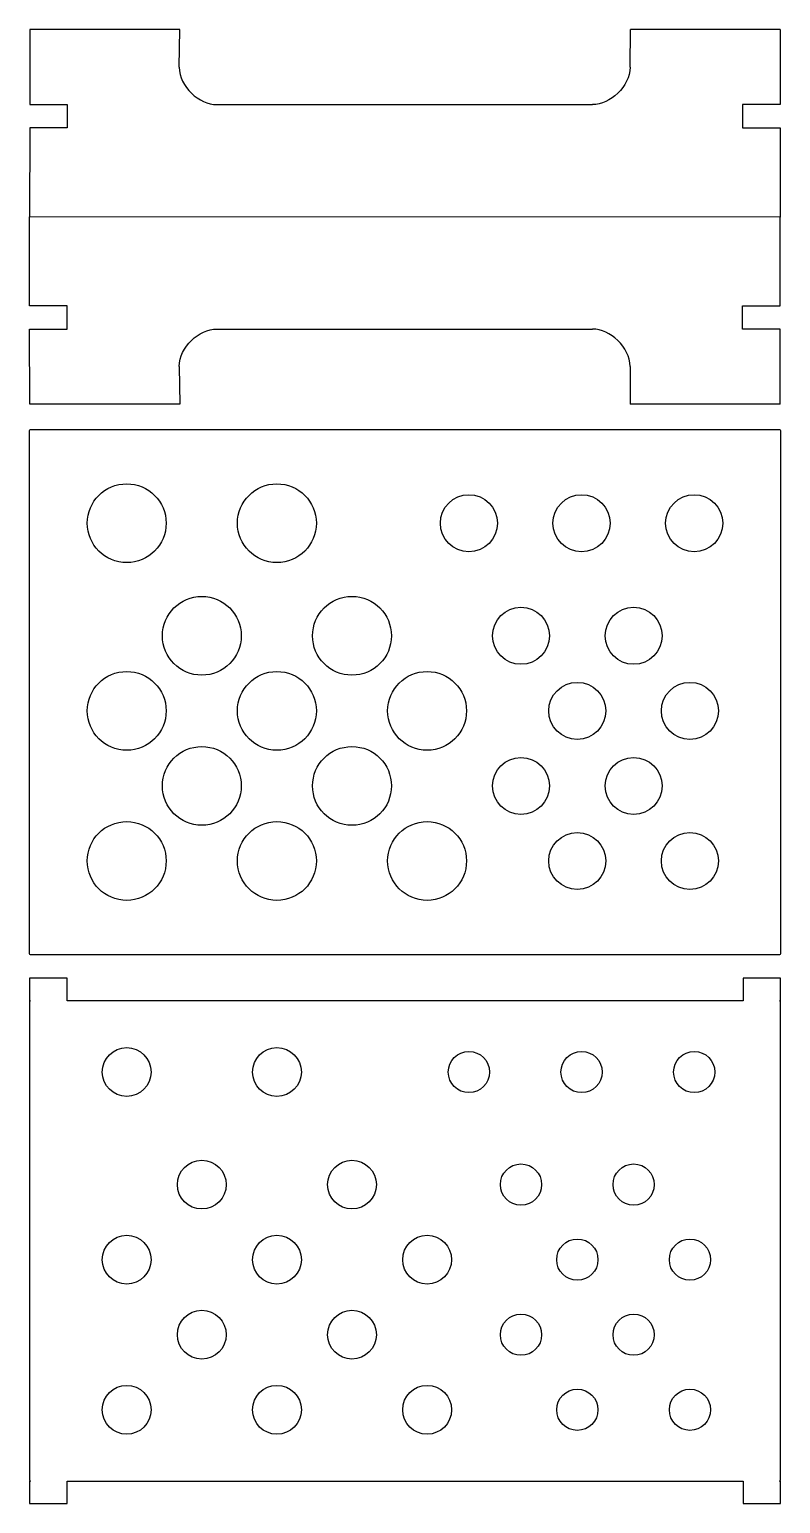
# Model space of a CAD drawing. Header units: millimetres. Extents: x -20 to 79, y 2 to 197.
import ezdxf

# ---------------------------------------------------------------- set-up
doc = ezdxf.new("R2010")
doc.units = ezdxf.units.MM
doc.layers.get('0').update_dxf_attribs({"linetype": 'CONTINUOUS'})

msp = doc.modelspace()

# ---------------------------------------------------------------- linework, layer by layer
at = {"color": 7, "true_color": 0xffffff}
for points in [[(-0.28, 196.61), (-20.07, 196.61), (-20.1, 186.69), (-15.14, 186.69), (-15.14, 183.62), (-20.1, 183.62), (-20.12, 171.86)], [(-0.35, 191.65), (-0.28, 196.61)], [(59.2, 191.65), (59.24, 196.61)], [(79.03, 196.61), (59.24, 196.61)], [(79.03, 196.61), (79.03, 186.7), (74.07, 186.7), (74.07, 183.63), (79.03, 183.63), (79.03, 171.81)], [(4.61, 186.69), (54.24, 186.69)], [(-20.13, 171.84), (79.03, 171.89)], [(-0.29, 147.09), (-20.08, 147.09), (-20.11, 157.01), (-15.15, 157.01), (-15.15, 160.08), (-20.11, 160.08), (-20.13, 171.84)], [(79.03, 147.09), (79.03, 157), (74.07, 157), (74.07, 160.07), (79.03, 160.07), (79.03, 171.89)], [(4.6, 157.01), (54.24, 157.01)], [(-0.36, 152.05), (-0.29, 147.09)], [(59.2, 152.05), (59.23, 147.09)], [(79.03, 147.09), (59.23, 147.09)], [(-20.12, 74.45), (-20.12, 143.62)], [(-19.98, 143.76), (78.93, 143.76)], [(-19.98, 143.76), (-19.98, 143.76)], [(79.07, 143.62), (79.07, 74.45)], [(-2.08, 131.36), (-2.08, 131.36)], [(17.77, 131.36), (17.77, 131.36)], [(41.68, 131.36), (41.68, 131.36)], [(56.56, 131.36), (56.56, 131.36)], [(71.44, 131.36), (71.44, 131.36)], [(7.84, 116.48), (7.84, 116.48)], [(27.68, 116.48), (27.68, 116.48)], [(48.56, 116.48), (48.56, 116.48)], [(63.44, 116.48), (63.44, 116.48)], [(-2.08, 106.55), (-2.08, 106.55)], [(17.77, 106.55), (17.77, 106.55)], [(37.6, 106.55), (37.6, 106.55)], [(56, 106.55), (56, 106.55)], [(70.88, 106.55), (70.88, 106.55)], [(7.84, 96.63), (7.84, 96.63)], [(27.68, 96.63), (27.68, 96.63)], [(48.56, 96.63), (48.56, 96.63)], [(63.44, 96.63), (63.44, 96.63)], [(-2.08, 86.72), (-2.08, 86.72)], [(17.77, 86.72), (17.77, 86.72)], [(37.6, 86.72), (37.6, 86.72)], [(56, 86.72), (56, 86.72)], [(70.88, 86.72), (70.88, 86.72)], [(78.93, 74.31), (-19.98, 74.31)], [(-20.12, 71.23), (-20.12, 68.26)], [(-15.17, 71.23), (-20.12, 71.23)], [(79.07, 68.26), (79.07, 71.23), (74.12, 71.23), (74.12, 68.26), (74.12, 68.25), (-15.17, 68.25)], [(-15.16, 68.26), (-15.16, 71.23)], [(-20.12, 68.25), (-19.99, 68.25)], [(78.95, 68.25), (79.07, 68.25)], [(-20.12, 68.13), (-20.12, 4.89)], [(79.07, 4.89), (79.07, 68.13)], [(-4.06, 58.82), (-4.06, 58.82)], [(15.78, 58.82), (15.78, 58.82)], [(40.64, 58.82), (40.64, 58.82)], [(55.52, 58.82), (55.52, 58.82)], [(70.4, 58.82), (70.4, 58.82)], [(5.86, 43.94), (5.86, 43.94)], [(25.7, 43.94), (25.7, 43.94)], [(47.52, 43.94), (47.52, 43.94)], [(62.4, 43.94), (62.4, 43.94)], [(-4.06, 34.02), (-4.06, 34.02)], [(15.78, 34.02), (15.78, 34.02)], [(35.62, 34.02), (35.62, 34.02)], [(54.96, 34.02), (54.96, 34.02)], [(69.84, 34.02), (69.84, 34.02)], [(5.86, 24.11), (5.86, 24.11)], [(25.7, 24.11), (25.7, 24.11)], [(47.52, 24.11), (47.52, 24.11)], [(62.4, 24.11), (62.4, 24.11)], [(-4.06, 14.19), (-4.06, 14.19)], [(15.78, 14.19), (15.78, 14.19)], [(35.62, 14.19), (35.62, 14.19)], [(54.96, 14.19), (54.96, 14.19)], [(69.84, 14.19), (69.84, 14.19)], [(-19.99, 4.77), (-20.12, 4.77), (-20.12, 1.79), (-15.17, 1.79)], [(-15.16, 1.79), (-15.16, 4.77), (74.12, 4.77), (74.12, 1.79), (79.07, 1.79), (79.07, 4.77), (78.95, 4.77)]]:
    msp.add_lwpolyline(points, dxfattribs=at)
for points in [[(-0.35, 191.65), (-0.35, 189.02), (2.32, 186.69), (4.61, 186.69)], [(59.2, 191.65), (59.2, 189.02), (56.53, 186.69), (54.24, 186.69)], [(-0.36, 152.05), (-0.36, 154.68), (2.31, 157.01), (4.6, 157.01)], [(59.2, 152.05), (59.2, 154.68), (56.53, 157.01), (54.24, 157.01)], [(-20.12, 143.62), (-20.12, 143.69), (-20.06, 143.76), (-19.98, 143.76)], [(78.93, 143.76), (79.01, 143.76), (79.07, 143.69), (79.07, 143.62)], [(-12.5, 131.36), (-12.5, 134.23), (-10.16, 136.56), (-7.29, 136.56)], [(-7.29, 136.56), (-4.41, 136.56), (-2.08, 134.23), (-2.08, 131.36)], [(7.34, 131.36), (7.34, 134.23), (9.68, 136.56), (12.55, 136.56)], [(12.55, 136.56), (15.43, 136.56), (17.77, 134.23), (17.77, 131.36)], [(34.14, 131.36), (34.14, 133.44), (35.83, 135.12), (37.91, 135.12)], [(37.91, 135.12), (40, 135.12), (41.68, 133.44), (41.68, 131.36)], [(49.02, 131.36), (49.02, 133.44), (50.71, 135.12), (52.79, 135.12)], [(52.79, 135.12), (54.88, 135.12), (56.56, 133.44), (56.56, 131.36)], [(63.9, 131.36), (63.9, 133.44), (65.59, 135.12), (67.67, 135.12)], [(67.67, 135.12), (69.76, 135.12), (71.44, 133.44), (71.44, 131.36)], [(-7.29, 126.15), (-10.16, 126.15), (-12.5, 128.48), (-12.5, 131.36)], [(-2.08, 131.36), (-2.08, 128.48), (-4.41, 126.15), (-7.29, 126.15)], [(12.55, 126.15), (9.68, 126.15), (7.34, 128.48), (7.34, 131.36)], [(17.77, 131.36), (17.77, 128.48), (15.43, 126.15), (12.55, 126.15)], [(37.91, 127.59), (35.83, 127.59), (34.14, 129.27), (34.14, 131.36)], [(41.68, 131.36), (41.68, 129.27), (40, 127.59), (37.91, 127.59)], [(52.79, 127.59), (50.71, 127.59), (49.02, 129.27), (49.02, 131.36)], [(56.56, 131.36), (56.56, 129.27), (54.88, 127.59), (52.79, 127.59)], [(67.67, 127.59), (65.59, 127.59), (63.9, 129.27), (63.9, 131.36)], [(71.44, 131.36), (71.44, 129.27), (69.76, 127.59), (67.67, 127.59)], [(-2.58, 116.48), (-2.58, 119.35), (-0.24, 121.68), (2.63, 121.68)], [(2.63, 121.68), (5.51, 121.68), (7.84, 119.35), (7.84, 116.48)], [(17.26, 116.48), (17.26, 119.35), (19.6, 121.68), (22.47, 121.68)], [(22.47, 121.68), (25.35, 121.68), (27.68, 119.35), (27.68, 116.48)], [(41.03, 116.48), (41.03, 118.56), (42.71, 120.24), (44.79, 120.24)], [(44.79, 120.24), (46.88, 120.24), (48.56, 118.56), (48.56, 116.48)], [(55.91, 116.48), (55.91, 118.56), (57.59, 120.24), (59.67, 120.24)], [(59.67, 120.24), (61.76, 120.24), (63.44, 118.56), (63.44, 116.48)], [(2.63, 111.27), (-0.24, 111.27), (-2.58, 113.6), (-2.58, 116.48)], [(7.84, 116.48), (7.84, 113.6), (5.51, 111.27), (2.63, 111.27)], [(22.47, 111.27), (19.6, 111.27), (17.26, 113.6), (17.26, 116.48)], [(27.68, 116.48), (27.68, 113.6), (25.35, 111.27), (22.47, 111.27)], [(44.79, 112.71), (42.71, 112.71), (41.03, 114.39), (41.03, 116.48)], [(48.56, 116.48), (48.56, 114.39), (46.88, 112.71), (44.79, 112.71)], [(59.67, 112.71), (57.59, 112.71), (55.91, 114.39), (55.91, 116.48)], [(63.44, 116.48), (63.44, 114.39), (61.76, 112.71), (59.67, 112.71)], [(-12.5, 106.55), (-12.5, 109.43), (-10.16, 111.76), (-7.29, 111.76)], [(-7.29, 111.76), (-4.41, 111.76), (-2.08, 109.43), (-2.08, 106.55)], [(7.34, 106.55), (7.34, 109.43), (9.68, 111.76), (12.55, 111.76)], [(12.55, 111.76), (15.43, 111.76), (17.77, 109.43), (17.77, 106.55)], [(27.18, 106.55), (27.18, 109.43), (29.52, 111.76), (32.39, 111.76)], [(32.39, 111.76), (35.27, 111.76), (37.6, 109.43), (37.6, 106.55)], [(48.46, 106.55), (48.46, 108.64), (50.15, 110.32), (52.23, 110.32)], [(52.23, 110.32), (54.32, 110.32), (56, 108.64), (56, 106.55)], [(63.34, 106.55), (63.34, 108.64), (65.03, 110.32), (67.11, 110.32)], [(67.11, 110.32), (69.2, 110.32), (70.88, 108.64), (70.88, 106.55)], [(-7.29, 101.35), (-10.16, 101.35), (-12.5, 103.68), (-12.5, 106.55)], [(-2.08, 106.55), (-2.08, 103.68), (-4.41, 101.35), (-7.29, 101.35)], [(12.55, 101.35), (9.68, 101.35), (7.34, 103.68), (7.34, 106.55)], [(17.77, 106.55), (17.77, 103.68), (15.43, 101.35), (12.55, 101.35)], [(32.39, 101.35), (29.52, 101.35), (27.18, 103.68), (27.18, 106.55)], [(37.6, 106.55), (37.6, 103.68), (35.27, 101.35), (32.39, 101.35)], [(52.23, 102.79), (50.15, 102.79), (48.46, 104.47), (48.46, 106.55)], [(56, 106.55), (56, 104.47), (54.32, 102.79), (52.23, 102.79)], [(67.11, 102.79), (65.03, 102.79), (63.34, 104.47), (63.34, 106.55)], [(70.88, 106.55), (70.88, 104.47), (69.2, 102.79), (67.11, 102.79)], [(-2.58, 96.63), (-2.58, 99.51), (-0.24, 101.84), (2.63, 101.84)], [(2.63, 101.84), (5.51, 101.84), (7.84, 99.51), (7.84, 96.63)], [(17.26, 96.63), (17.26, 99.51), (19.6, 101.84), (22.47, 101.84)], [(22.47, 101.84), (25.35, 101.84), (27.68, 99.51), (27.68, 96.63)], [(41.03, 96.63), (41.03, 98.72), (42.71, 100.4), (44.79, 100.4)], [(44.79, 100.4), (46.88, 100.4), (48.56, 98.72), (48.56, 96.63)], [(55.91, 96.63), (55.91, 98.72), (57.59, 100.4), (59.67, 100.4)], [(59.67, 100.4), (61.76, 100.4), (63.44, 98.72), (63.44, 96.63)], [(2.63, 91.43), (-0.24, 91.43), (-2.58, 93.76), (-2.58, 96.63)], [(7.84, 96.63), (7.84, 93.76), (5.51, 91.43), (2.63, 91.43)], [(22.47, 91.43), (19.6, 91.43), (17.26, 93.76), (17.26, 96.63)], [(27.68, 96.63), (27.68, 93.76), (25.35, 91.43), (22.47, 91.43)], [(44.79, 92.87), (42.71, 92.87), (41.03, 94.55), (41.03, 96.63)], [(48.56, 96.63), (48.56, 94.55), (46.88, 92.87), (44.79, 92.87)], [(59.67, 92.87), (57.59, 92.87), (55.91, 94.55), (55.91, 96.63)], [(63.44, 96.63), (63.44, 94.55), (61.76, 92.87), (59.67, 92.87)], [(-12.5, 86.72), (-12.5, 89.59), (-10.16, 91.92), (-7.29, 91.92)], [(-7.29, 91.92), (-4.41, 91.92), (-2.08, 89.59), (-2.08, 86.72)], [(7.34, 86.72), (7.34, 89.59), (9.68, 91.92), (12.55, 91.92)], [(12.55, 91.92), (15.43, 91.92), (17.77, 89.59), (17.77, 86.72)], [(27.18, 86.72), (27.18, 89.59), (29.52, 91.92), (32.39, 91.92)], [(32.39, 91.92), (35.27, 91.92), (37.6, 89.59), (37.6, 86.72)], [(48.46, 86.72), (48.46, 88.8), (50.15, 90.48), (52.23, 90.48)], [(52.23, 90.48), (54.32, 90.48), (56, 88.8), (56, 86.72)], [(63.34, 86.72), (63.34, 88.8), (65.03, 90.48), (67.11, 90.48)], [(67.11, 90.48), (69.2, 90.48), (70.88, 88.8), (70.88, 86.72)], [(-7.29, 81.51), (-10.16, 81.51), (-12.5, 83.84), (-12.5, 86.72)], [(-2.08, 86.72), (-2.08, 83.84), (-4.41, 81.51), (-7.29, 81.51)], [(12.55, 81.51), (9.68, 81.51), (7.34, 83.84), (7.34, 86.72)], [(17.77, 86.72), (17.77, 83.84), (15.43, 81.51), (12.55, 81.51)], [(32.39, 81.51), (29.52, 81.51), (27.18, 83.84), (27.18, 86.72)], [(37.6, 86.72), (37.6, 83.84), (35.27, 81.51), (32.39, 81.51)], [(52.23, 82.95), (50.15, 82.95), (48.46, 84.63), (48.46, 86.72)], [(56, 86.72), (56, 84.63), (54.32, 82.95), (52.23, 82.95)], [(67.11, 82.95), (65.03, 82.95), (63.34, 84.63), (63.34, 86.72)], [(70.88, 86.72), (70.88, 84.63), (69.2, 82.95), (67.11, 82.95)], [(-19.98, 74.31), (-20.06, 74.31), (-20.12, 74.38), (-20.12, 74.45)], [(79.07, 74.45), (79.07, 74.38), (79.01, 74.31), (78.93, 74.31)], [(-15.16, 71.23), (-15.16, 71.23), (-15.17, 71.23), (-15.17, 71.23)], [(-20.12, 68.26), (-20.12, 68.26), (-20.13, 68.25), (-20.12, 68.25)], [(-19.99, 68.25), (-20.06, 68.25), (-20.12, 68.2), (-20.12, 68.13)], [(-15.17, 68.25), (-15.17, 68.25), (-15.16, 68.26), (-15.16, 68.26)], [(79.07, 68.13), (79.07, 68.2), (79.02, 68.25), (78.95, 68.25)], [(79.07, 68.25), (79.07, 68.25), (79.07, 68.26), (79.07, 68.26)], [(-10.51, 58.82), (-10.51, 60.61), (-9.07, 62.05), (-7.29, 62.05)], [(-7.29, 62.05), (-5.51, 62.05), (-4.06, 60.61), (-4.06, 58.82)], [(9.33, 58.82), (9.33, 60.61), (10.77, 62.05), (12.55, 62.05)], [(12.55, 62.05), (14.33, 62.05), (15.78, 60.61), (15.78, 58.82)], [(35.19, 58.82), (35.19, 60.33), (36.41, 61.55), (37.91, 61.55)], [(37.91, 61.55), (39.42, 61.55), (40.64, 60.33), (40.64, 58.82)], [(50.07, 58.82), (50.07, 60.33), (51.29, 61.55), (52.79, 61.55)], [(52.79, 61.55), (54.3, 61.55), (55.52, 60.33), (55.52, 58.82)], [(64.95, 58.82), (64.95, 60.33), (66.17, 61.55), (67.67, 61.55)], [(67.67, 61.55), (69.18, 61.55), (70.4, 60.33), (70.4, 58.82)], [(-7.29, 55.6), (-9.07, 55.6), (-10.51, 57.04), (-10.51, 58.82)], [(-4.06, 58.82), (-4.06, 57.04), (-5.51, 55.6), (-7.29, 55.6)], [(12.55, 55.6), (10.77, 55.6), (9.33, 57.04), (9.33, 58.82)], [(15.78, 58.82), (15.78, 57.04), (14.33, 55.6), (12.55, 55.6)], [(37.91, 56.1), (36.41, 56.1), (35.19, 57.32), (35.19, 58.82)], [(40.64, 58.82), (40.64, 57.32), (39.42, 56.1), (37.91, 56.1)], [(52.79, 56.1), (51.29, 56.1), (50.07, 57.32), (50.07, 58.82)], [(55.52, 58.82), (55.52, 57.32), (54.3, 56.1), (52.79, 56.1)], [(67.67, 56.1), (66.17, 56.1), (64.95, 57.32), (64.95, 58.82)], [(70.4, 58.82), (70.4, 57.32), (69.18, 56.1), (67.67, 56.1)], [(-0.59, 43.94), (-0.59, 45.73), (0.85, 47.17), (2.63, 47.17)], [(2.63, 47.17), (4.41, 47.17), (5.86, 45.73), (5.86, 43.94)], [(19.25, 43.94), (19.25, 45.73), (20.69, 47.17), (22.47, 47.17)], [(22.47, 47.17), (24.25, 47.17), (25.7, 45.73), (25.7, 43.94)], [(42.07, 43.94), (42.07, 45.45), (43.29, 46.67), (44.79, 46.67)], [(44.79, 46.67), (46.3, 46.67), (47.52, 45.45), (47.52, 43.94)], [(56.95, 43.94), (56.95, 45.45), (58.17, 46.67), (59.67, 46.67)], [(59.67, 46.67), (61.18, 46.67), (62.4, 45.45), (62.4, 43.94)], [(2.63, 40.72), (0.85, 40.72), (-0.59, 42.16), (-0.59, 43.94)], [(5.86, 43.94), (5.86, 42.16), (4.41, 40.72), (2.63, 40.72)], [(22.47, 40.72), (20.69, 40.72), (19.25, 42.16), (19.25, 43.94)], [(25.7, 43.94), (25.7, 42.16), (24.25, 40.72), (22.47, 40.72)], [(44.79, 41.22), (43.29, 41.22), (42.07, 42.44), (42.07, 43.94)], [(47.52, 43.94), (47.52, 42.44), (46.3, 41.22), (44.79, 41.22)], [(59.67, 41.22), (58.17, 41.22), (56.95, 42.44), (56.95, 43.94)], [(62.4, 43.94), (62.4, 42.44), (61.18, 41.22), (59.67, 41.22)], [(-10.51, 34.02), (-10.51, 35.81), (-9.07, 37.25), (-7.29, 37.25)], [(-7.29, 37.25), (-5.51, 37.25), (-4.06, 35.81), (-4.06, 34.02)], [(9.33, 34.02), (9.33, 35.81), (10.77, 37.25), (12.55, 37.25)], [(12.55, 37.25), (14.33, 37.25), (15.78, 35.81), (15.78, 34.02)], [(29.17, 34.02), (29.17, 35.81), (30.61, 37.25), (32.39, 37.25)], [(32.39, 37.25), (34.17, 37.25), (35.62, 35.81), (35.62, 34.02)], [(49.51, 34.02), (49.51, 35.53), (50.73, 36.75), (52.23, 36.75)], [(52.23, 36.75), (53.74, 36.75), (54.96, 35.53), (54.96, 34.02)], [(64.39, 34.02), (64.39, 35.53), (65.61, 36.75), (67.11, 36.75)], [(67.11, 36.75), (68.62, 36.75), (69.84, 35.53), (69.84, 34.02)], [(-7.29, 30.8), (-9.07, 30.8), (-10.51, 32.24), (-10.51, 34.02)], [(-4.06, 34.02), (-4.06, 32.24), (-5.51, 30.8), (-7.29, 30.8)], [(12.55, 30.8), (10.77, 30.8), (9.33, 32.24), (9.33, 34.02)], [(15.78, 34.02), (15.78, 32.24), (14.33, 30.8), (12.55, 30.8)], [(32.39, 30.8), (30.61, 30.8), (29.17, 32.24), (29.17, 34.02)], [(35.62, 34.02), (35.62, 32.24), (34.17, 30.8), (32.39, 30.8)], [(52.23, 31.3), (50.73, 31.3), (49.51, 32.52), (49.51, 34.02)], [(54.96, 34.02), (54.96, 32.52), (53.74, 31.3), (52.23, 31.3)], [(67.11, 31.3), (65.61, 31.3), (64.39, 32.52), (64.39, 34.02)], [(69.84, 34.02), (69.84, 32.52), (68.62, 31.3), (67.11, 31.3)], [(-0.59, 24.11), (-0.59, 25.89), (0.85, 27.33), (2.63, 27.33)], [(2.63, 27.33), (4.41, 27.33), (5.86, 25.89), (5.86, 24.11)], [(19.25, 24.11), (19.25, 25.89), (20.69, 27.33), (22.47, 27.33)], [(22.47, 27.33), (24.25, 27.33), (25.7, 25.89), (25.7, 24.11)], [(42.07, 24.11), (42.07, 25.61), (43.29, 26.83), (44.79, 26.83)], [(44.79, 26.83), (46.3, 26.83), (47.52, 25.61), (47.52, 24.11)], [(56.95, 24.11), (56.95, 25.61), (58.17, 26.83), (59.67, 26.83)], [(59.67, 26.83), (61.18, 26.83), (62.4, 25.61), (62.4, 24.11)], [(2.63, 20.88), (0.85, 20.88), (-0.59, 22.32), (-0.59, 24.11)], [(5.86, 24.11), (5.86, 22.32), (4.41, 20.88), (2.63, 20.88)], [(22.47, 20.88), (20.69, 20.88), (19.25, 22.32), (19.25, 24.11)], [(25.7, 24.11), (25.7, 22.32), (24.25, 20.88), (22.47, 20.88)], [(44.79, 21.38), (43.29, 21.38), (42.07, 22.6), (42.07, 24.11)], [(47.52, 24.11), (47.52, 22.6), (46.3, 21.38), (44.79, 21.38)], [(59.67, 21.38), (58.17, 21.38), (56.95, 22.6), (56.95, 24.11)], [(62.4, 24.11), (62.4, 22.6), (61.18, 21.38), (59.67, 21.38)], [(-10.51, 14.19), (-10.51, 15.97), (-9.07, 17.41), (-7.29, 17.41)], [(-7.29, 17.41), (-5.51, 17.41), (-4.06, 15.97), (-4.06, 14.19)], [(9.33, 14.19), (9.33, 15.97), (10.77, 17.41), (12.55, 17.41)], [(12.55, 17.41), (14.33, 17.41), (15.78, 15.97), (15.78, 14.19)], [(29.17, 14.19), (29.17, 15.97), (30.61, 17.41), (32.39, 17.41)], [(32.39, 17.41), (34.17, 17.41), (35.62, 15.97), (35.62, 14.19)], [(49.51, 14.19), (49.51, 15.69), (50.73, 16.91), (52.23, 16.91)], [(52.23, 16.91), (53.74, 16.91), (54.96, 15.69), (54.96, 14.19)], [(64.39, 14.19), (64.39, 15.69), (65.61, 16.91), (67.11, 16.91)], [(67.11, 16.91), (68.62, 16.91), (69.84, 15.69), (69.84, 14.19)], [(-7.29, 10.96), (-9.07, 10.96), (-10.51, 12.4), (-10.51, 14.19)], [(-4.06, 14.19), (-4.06, 12.4), (-5.51, 10.96), (-7.29, 10.96)], [(12.55, 10.96), (10.77, 10.96), (9.33, 12.4), (9.33, 14.19)], [(15.78, 14.19), (15.78, 12.4), (14.33, 10.96), (12.55, 10.96)], [(32.39, 10.96), (30.61, 10.96), (29.17, 12.4), (29.17, 14.19)], [(35.62, 14.19), (35.62, 12.4), (34.17, 10.96), (32.39, 10.96)], [(52.23, 11.46), (50.73, 11.46), (49.51, 12.68), (49.51, 14.19)], [(54.96, 14.19), (54.96, 12.68), (53.74, 11.46), (52.23, 11.46)], [(67.11, 11.46), (65.61, 11.46), (64.39, 12.68), (64.39, 14.19)], [(69.84, 14.19), (69.84, 12.68), (68.62, 11.46), (67.11, 11.46)], [(-20.12, 4.89), (-20.12, 4.82), (-20.06, 4.77), (-19.99, 4.77)], [(78.95, 4.77), (79.02, 4.77), (79.07, 4.82), (79.07, 4.89)], [(-15.17, 1.79), (-15.17, 1.79), (-15.16, 1.79), (-15.16, 1.79)]]:
    msp.add_open_spline(points, degree=3, dxfattribs=at)

doc.saveas('drawing.dxf')
